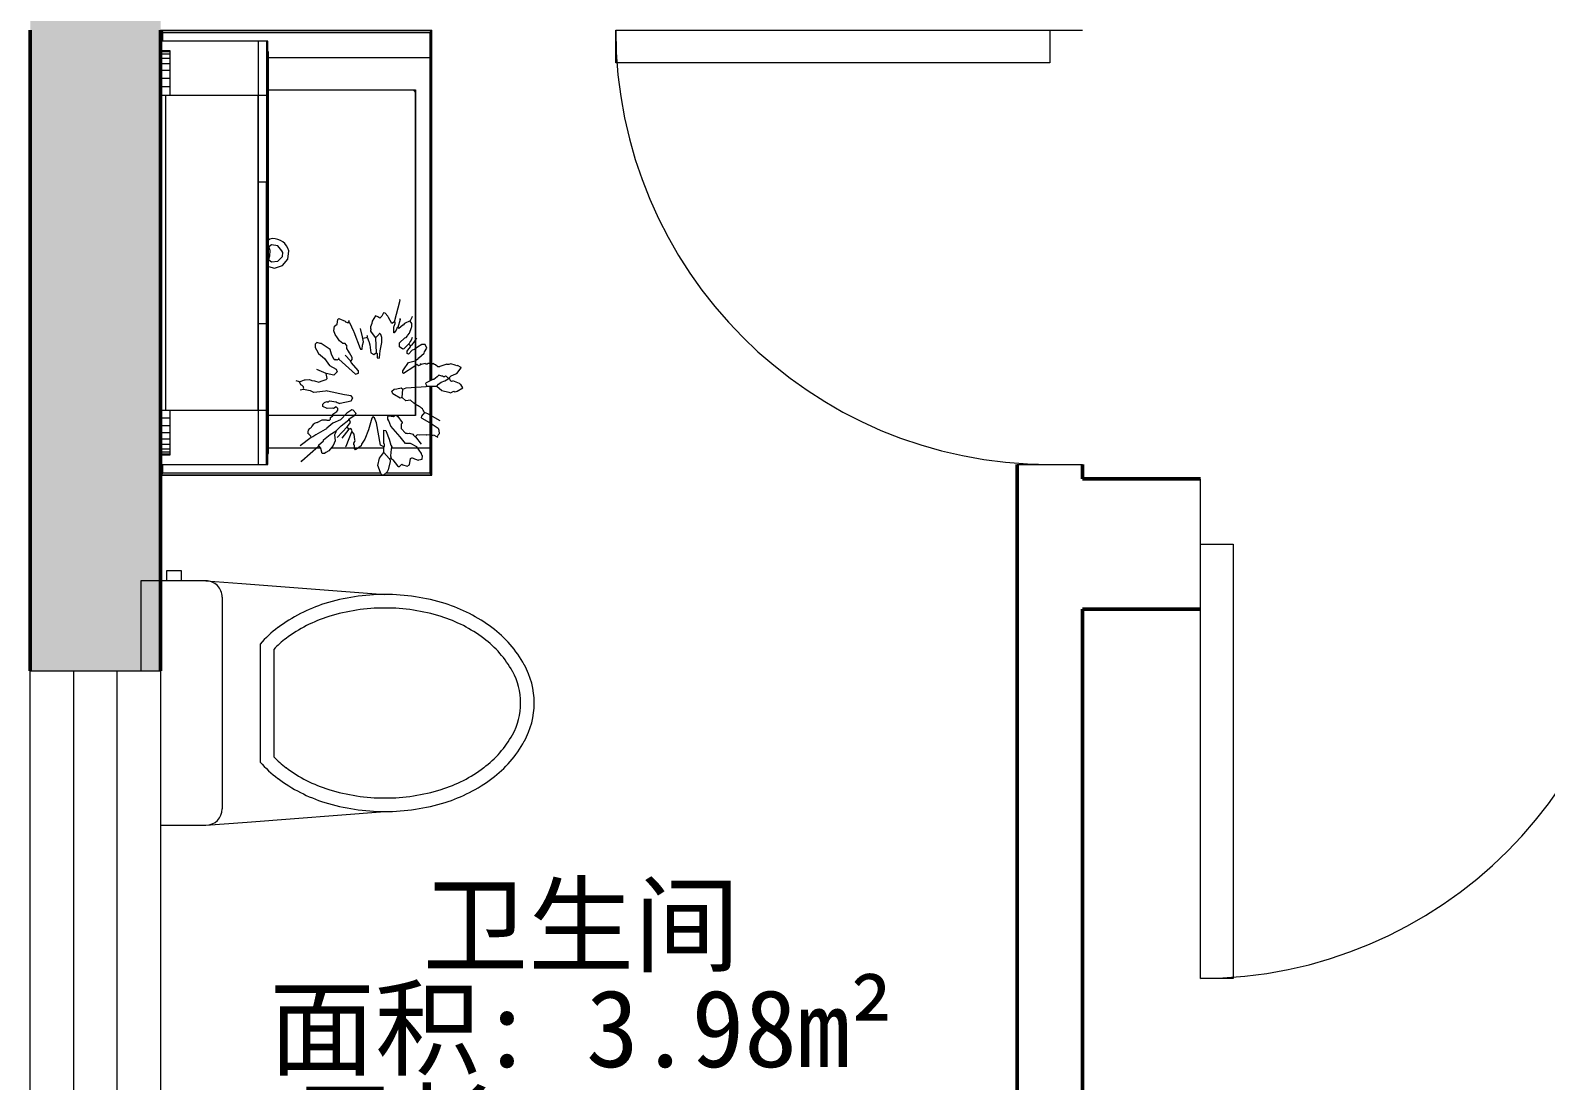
# Model space of a CAD drawing. Header units: millimetres. Extents: x 0 to 37800, y -37845 to -6163.
# Drawn here: x 13032 to 15824, y -23836 to -21900 of the extents above; entities that cross this region are included whole.
import ezdxf

# ---------------------------------------------------------------- set-up
doc = ezdxf.new("R2010")
doc.units = ezdxf.units.MM
doc.linetypes.add('ACAD_ISO07W100', pattern=[3, 0, -3])
for name, color, linetype, lineweight in [('BS-承重墙柱', 7, 'Continuous', 50), ('BS-非承重墙', 7, 'Continuous', 50), ('DS-定制五金', 2, 'Continuous', 13), ('DS-定制柜体', 4, 'Continuous', 13), ('DS-洁具', 4, 'Continuous', 13), ('DS-门窗', 7, 'Continuous', 13), ('SH-文字标注', 2, 'Continuous', 13)]:
    doc.layers.add(name, color=color, linetype=linetype, lineweight=lineweight)
doc.styles.add('T_20_SimSun', font='', dxfattribs={"height": 178.571429})
doc.styles.get('T_20_SimSun').set_extended_font_data('SimSun')

# ---------------------------------------------------------------- blocks, each defined once
blk = doc.blocks.new('LEGEND_4567b04434fe5ba33801b4fd8588a3f5_56b57a833f6544c8bf372d84fafb0670')
at = {"layer": 'DS-定制五金', "color": 4, "linetype": 'Continuous', "ltscale": 2, "flags": 128}
for points in [[(130, 31), (131, 32), (129, 40), (129, 50), (130, 51), (129, 67), (129.6, 68.1), (130.3, 79), (129, 82), (129.3, 83.9), (131, 90), (131, 99), (130, 100), (132, 109), (132, 114), (131, 115), (131, 125), (132, 126), (132, 146), (130.6, 149.9), (130.5, 169), (129, 200), (130, 201), (130, 233), (129, 234), (131, 252), (130, 253), (130, 260), (131, 261), (131, 270), (124, 274.2), (120, 273.5), (100, 273), (92.5, 272.1), (89, 275), (79, 274), (79, 275), (63, 278), (36, 278), (33, 276), (32, 274), (26.9, 269.9), (27.5, 265), (30, 232), (30, 214), (29, 213), (29.6, 207.9), (30, 202)], [(100, 273), (100, 274), (99, 275), (94.3, 275.8), (91, 278), (89, 275)], [(170, 77), (170.3, 78.9), (171, 80), (171, 118), (170, 119), (170.6, 121.1), (171.4, 124.9), (172, 126), (171.4, 135.1), (171.1, 150.1), (172, 153), (172, 157), (171, 158), (172, 177), (171, 178), (171.6, 185.1), (173, 196), (172, 197), (175.5, 232), (177.6, 255.6), (178, 257), (177, 269), (178, 270), (177, 280), (175.2, 281.2), (173, 283), (158, 282), (157, 281), (139, 281), (138, 282), (125, 283), (121, 282.4), (113, 282), (106.1, 283.4), (95, 284), (94, 282), (91, 278.1), (91, 278)], [(94, 282), (95, 281.4), (111, 280), (113, 282)], [(138, 282), (139, 284), (157, 284), (158, 282)], [(32, 274), (43.8, 271.9), (51, 271.1), (54.1, 273.8), (62.3, 273.9), (63, 273.5), (77, 272), (79, 274)], [(92, 22), (89, 27), (91, 143), (88.6, 163), (86.5, 192), (82.4, 228.1), (81.6, 231.9), (80.5, 236), (79.5, 246), (77, 255), (78, 256), (77.5, 260), (77, 272)], [(23, 42), (23, 46), (22, 51), (22.5, 61), (24, 91), (23, 92), (23.6, 141.1), (24.4, 144.9), (25, 146), (25, 156), (24, 157), (25.6, 164.1), (27, 174), (27.5, 187), (28, 201), (30, 202), (32.2, 176.3), (32, 174)], [(27, 174), (32, 174)], [(32, 174), (32.6, 173), (36, 152), (35, 151), (37, 139), (35.5, 103), (34, 94), (34, 60), (35.4, 51), (36.2, 28.3), (36, 27), (39, 24), (42, 24), (44, 22.9), (91, 21), (92, 22), (112, 22), (118.9, 23.4), (124.3, 29.3), (124.4, 32.9), (125, 80)], [(131, 32), (161, 30), (168, 30), (169.1, 30.8), (172, 33), (172, 40), (170.8, 41.9), (170, 43), (171, 45), (170, 53), (171, 54), (171, 59), (170, 60), (172, 69), (172, 75), (170, 77), (164.9, 78.9), (165, 83)], [(112, 22), (114, 20), (128, 20), (130, 21), (129.8, 30.5), (130, 31)], [(130, 21), (135.9, 20.6), (137, 20), (158, 20), (162.8, 26.5), (162.8, 29.1), (163, 30)], [(158, 44), (160, 44), (161, 43)], [(42, 24), (85, 25.5), (86.9, 26.2), (89, 27)]]:
    blk.add_lwpolyline(points, dxfattribs=at)
at = {"layer": 'DS-定制五金', "color": 4, "linetype": 'Continuous', "ltscale": 2}
for centre, radius, start, end in [((130.4, 74.3), 7.85, 100.0221, 133.108), ((38.3, 33.9), 17.4, 152.0567, 199.7721), ((30, 41.2), 15.5, 238.9168, 292.9119), ((59.9, 53.3), 13.3, 274.6742, 302.1957), ((151.9, 51.2), 9.4, 282.8043, 310.3258)]:
    blk.add_arc(centre, radius, start, end, dxfattribs=at)
blk = doc.blocks.new('LEGEND_344018d949e6c37b176d7b851f7caa2c_33b53bb38134438f953c77cc142ac272')
at = {"layer": 'DS-定制五金', "color": 4, "linetype": 'Continuous', "ltscale": 2}
blk.add_line((30, 209), (29, 189), dxfattribs=at)
at = {"layer": 'DS-定制五金', "color": 4, "linetype": 'Continuous', "ltscale": 2, "flags": 128}
for points in [[(35, 189), (33.6, 197.9), (33, 206), (35, 208), (30, 209)], [(244, 157), (246, 202), (243, 209), (238, 212), (222, 212), (215.1, 210.6), (199, 208.5), (185, 207.5), (154, 207), (137, 208.5), (67, 209), (35, 208)], [(21, 167), (21.6, 151.9), (23, 139), (21.6, 132.1), (21, 131), (21, 86), (23.5, 72), (24, 52), (24, 35), (33, 30), (34, 31), (45, 31), (60.9, 28.6), (72, 28), (87, 30), (138, 30), (139, 29), (202, 31.5), (228, 32.5), (236, 37), (242.1, 39), (244, 38)], [(29, 54), (28.8, 54.8), (25, 89), (25, 107), (27, 121), (27, 133), (24, 170), (25.4, 185.9), (29, 189), (35, 189), (54, 191), (135, 190.5), (190, 189), (211.9, 191.4), (220, 193), (231, 193), (235, 190), (235, 170), (234, 151), (234, 91), (236, 90)], [(244, 157), (239, 157), (238.6, 166), (235, 170), (235, 170)], [(33, 30), (33, 23), (35, 21), (82, 20), (95, 21.5), (164, 21.5), (239, 25.5), (244.7, 31.4), (244, 38), (244, 48), (245, 57), (244.5, 119), (244, 143), (238, 143)], [(238, 143), (236, 90), (235, 51), (236, 50), (236, 47), (238, 45), (244, 48)], [(24, 52), (29, 54), (46, 52.5), (73, 49.5), (146, 48), (147, 49), (175, 49), (176, 48), (209, 48), (231, 49.5), (235, 51)], [(146, 48), (148.1, 46.9), (161, 45.5), (202, 44), (221, 45.5), (233.3, 45.3), (234, 45), (236, 47)]]:
    blk.add_lwpolyline(points, dxfattribs=at)
at = {"layer": 'DS-定制五金', "color": 4, "linetype": 'Continuous', "ltscale": 2}
for centre, radius, start, end in [((25.6, 165.4), 4.92, 109.458, 160.542), ((228.4, 150), 17.1, 335.8677, 24.1323), ((253.1, 45.5), 19.1, 181.5557, 206.5168)]:
    blk.add_arc(centre, radius, start, end, dxfattribs=at)
blk = doc.blocks.new('LEGEND_23d0c8c2ec42a98ba7bec9af33648609_b82a3c88dc414bd9919dece4299970f53fff1d25-f3a6-408b-ae14-6cfa26f5cbc0')
at = {"layer": 'DS-洁具', "color": 143, "linetype": 'Continuous', "ltscale": 2}
for p, q in [((718.8, 836.2), (553.3, 836.2)), ((718.8, 716.2), (718.8, 836.2)), ((268.8, 799.8), (268.8, 716.2)), ((718.2, 788), (738, 788)), ((738, 788), (738, 761.7)), ((738, 761.7), (718.2, 761.7)), ((268.8, 716.2), (274.5, 640.2)), ((718.8, 716.2), (713.7, 649.9)), ((688.8, 686.2), (298.8, 686.2)), ((713.7, 649.9), (693.8, 386.2)), ((274.5, 640.2), (293.8, 386.2)), ((602.4, 616.2), (385.1, 616.2)), ((592.7, 591.2), (394.9, 591.2))]:
    blk.add_line(p, q, dxfattribs=at)
for centre, radius, start, end in [((298.8, 716.2), 30, 180, 270), ((688.8, 716.2), 30, 270, 0), ((528.1, 453.3), 216.8, 131.2706, 143.1301), ((459.4, 453.3), 216.8, 36.8699, 48.7294), ((528.1, 453.3), 191.8, 134.0094, 143.1301), ((459.4, 453.3), 191.8, 36.8699, 45.9906), ((582.2, 412.7), 284.4, 143.1301, 162.7421), ((582.2, 412.7), 259.4, 143.1301, 162.7421), ((405.3, 412.7), 259.4, 17.2579, 36.8699), ((405.3, 412.7), 284.4, 17.2579, 36.8699), ((667.5, 386.2), 373.7, 162.7421, 180), ((667.5, 386.2), 348.7, 162.7421, 180), ((320.1, 386.2), 348.7, 0, 17.2579), ((320.1, 386.2), 373.7, 0, 17.2579), ((667.5, 386.2), 373.7, 180, 197.2579), ((667.5, 386.2), 348.7, 180, 197.2579), ((320.1, 386.2), 348.7, 342.7421, 360), ((320.1, 386.2), 373.7, 342.7421, 0), ((582.2, 359.8), 259.4, 197.2579, 216.8699), ((405.3, 359.8), 259.4, 323.1301, 342.7421), ((582.2, 359.8), 284.4, 197.2579, 216.8699), ((405.3, 359.8), 284.4, 323.1301, 342.7421), ((528.1, 319.2), 191.8, 216.8699, 241.0888), ((459.4, 319.2), 191.8, 298.9112, 323.1301), ((528.1, 319.2), 216.8, 216.8699, 241.0888), ((459.4, 319.2), 216.8, 298.9112, 323.1301), ((493.8, 257), 120.8, 241.0888, 270), ((493.8, 257), 120.8, 270, 298.9112), ((493.8, 257), 145.8, 241.0888, 270), ((493.8, 257), 145.8, 270, 298.9112)]:
    blk.add_arc(centre, radius, start, end, dxfattribs=at)
blk = doc.blocks.new('LEGEND_0e1fc2d35205fec31dd33e6a6e3c060a_09fc3e721e0c421d960085807d6b015430a36759-c8b2-4efd-bb72-122c15ed6560')
at = {"color": 7, "linetype": 'ACAD_ISO07W100', "ltscale": 24}
blk.add_wipeout([(574, 19), (578, 22), (578, 383), (577, 384), (21, 384), (21, 21), (23, 19), (23, 19)], dxfattribs=at).dxf.layer = 'DS-定制五金'
at = {"layer": 'DS-定制五金', "color": 4, "linetype": 'Continuous', "ltscale": 2}
for p, q in [((30.3, 384), (30.3, 384)), ((568.7, 384), (568.7, 384)), ((21, 283.6), (21, 283.6)), ((578, 283.6), (578, 283.6)), ((21, 269.9), (21, 269.9)), ((21, 267.2), (21, 267.2)), ((21, 266.3), (21, 21)), ((275.9, 266.3), (273.4, 256.2)), ((273.4, 256.2), (277.8, 242.8)), ((276.2, 267.2), (276.2, 267.2)), ((276.9, 269.9), (276.9, 269.9)), ((287.8, 266.3), (284, 261.1)), ((284, 261.1), (285, 250.4)), ((312.9, 261), (309.2, 266.3)), ((311.3, 250.5), (312.9, 261)), ((318.6, 269.9), (318.6, 269.9)), ((320.4, 267.2), (320.4, 267.2)), ((322.6, 263.9), (321, 266.3)), ((324, 260), (322.6, 263.9)), ((578, 269.9), (578, 269.9)), ((578, 267.2), (578, 267.2)), ((578, 22), (578, 266.3)), ((277.8, 242.8), (288.7, 233.8)), ((285, 250.4), (292.9, 243)), ((288.7, 233.8), (302.7, 231.9)), ((292.9, 243), (300, 242)), ((300, 242), (303.1, 243.8)), ((302.7, 231.9), (303, 232)), ((303.1, 243.8), (311.3, 250.5)), ((21, 21), (23, 19)), ((23, 19), (574, 19)), ((574, 19), (578, 22))]:
    blk.add_line(p, q, dxfattribs=at)
blk.add_ellipse((294.8, 260), major_axis=(0, 29.2), ratio=1, start_param=3.425303, end_param=4.712473, dxfattribs=at)
blk = doc.blocks.new('LEGEND_883f97648a9b50aae4423183f4115ccf_4cdc7934c4124c5494230df65999e41cf019f0fa-2e2e-4e04-a910-39d0e5d61372')
at = {"color": 7, "linetype": 'ACAD_ISO07W100', "ltscale": 24}
blk.add_wipeout([(20.7, 158), (24.7, 168), (30.7, 174), (40.7, 179), (58.7, 180), (66.7, 178), (74.7, 174), (79.7, 168), (84.7, 160), (83.7, 152), (78.7, 144), (73.7, 134), (71.7, 126), (71.7, 110), (73.7, 102), (73.7, 94), (72.7, 86), (72.7, 50), (71.7, 42), (70.7, 34), (66.7, 26), (60.7, 21), (46.7, 20), (38.7, 24), (35.7, 32), (34.7, 50), (33.7, 72), (32.7, 106), (33.7, 114), (33.7, 128), (31.7, 136), (27.7, 142), (22.7, 148), (22.7, 148)], dxfattribs=at).dxf.layer = 'DS-定制五金'
at = {"layer": 'DS-定制五金', "color": 4, "linetype": 'Continuous', "ltscale": 2}
for p, q in [((34.7, 41.6), (34.7, 41.6)), ((36.8, 26.8), (36.8, 26.8)), ((39.2, 23.8), (39.2, 23.8)), ((40.2, 22.8), (41, 22)), ((41, 22), (47, 20.5)), ((47, 20.5), (57, 20))]:
    blk.add_line(p, q, dxfattribs=at)
for centre, major_axis, start_param, end_param in [((-136.3, 68.1), (0, 209.3), 4.585452, 4.585548), ((53.8, 36.5), (0, 16.8), 3.334158, 3.763395), ((53.8, 36.5), (0, 16.8), 3.856478, 3.858269), ((53.8, 36.5), (0, 16.8), 4.095309, 4.096754)]:
    blk.add_ellipse(centre, major_axis=major_axis, ratio=1, start_param=start_param, end_param=end_param, dxfattribs=at)
blk = doc.blocks.new('LEGEND_be9cc25f5fdd183d30b8d3bf72e6efe5_dea202cb5de542a4848c6fa03225277c98416cb4-7e65-4da8-90fc-b255c25c48d2')
at = {"layer": 'DS-定制五金', "color": 4, "linetype": 'Continuous', "ltscale": 2}
for p, q in [((218, 20.2), (20.2, 20.2)), ((20.2, 20.2), (20.2, 20.2)), ((218, 20.2), (218, 20.2))]:
    blk.add_line(p, q, dxfattribs=at)
blk = doc.blocks.new('LEGEND_ccc2d6710ec34d498864914486ac3f88_befc3ae635ca4df69b3a264cf3f15b36')
at = {"layer": 'DS-定制五金', "color": 4, "linetype": 'Continuous', "ltscale": 2, "flags": 128}
for points in [[(46, 312), (48, 311), (74.2, 281.1), (75, 280), (76, 281), (84, 272), (86, 272), (95.2, 260.1), (102, 249), (110.8, 239.8), (122, 226), (123, 226), (131, 215), (133, 213), (139.4, 218.7), (140, 221), (134, 230), (122, 241), (115.8, 254.8), (107, 266), (105.5, 266.5), (104.3, 269.1), (94.8, 285.8), (91.2, 291.2), (90, 294), (75, 314)], [(117.2, 283.2), (122, 274), (122, 267), (121, 266), (121, 261), (123, 259), (126, 259), (129, 255), (132, 255), (137, 248), (139, 246), (142, 246), (144, 248), (145, 249), (142, 254), (143, 256), (142, 265), (146, 273), (150, 273), (153, 270), (155, 266), (154, 265), (154, 263), (156, 261), (154.3, 249.1), (153, 247), (151.3, 242.4), (151.6, 241.9), (156, 222), (161.1, 219.3), (164.6, 222.1), (166.4, 233.9), (173.4, 264.9), (174, 266), (173, 268), (171.6, 283.8), (171.6, 283.9), (171, 289), (173.6, 295.1), (174.4, 298.9), (176, 308), (175, 314)], [(184.5, 312.5), (190, 315), (193.5, 306.1), (193.4, 305.1)], [(193.4, 305.1), (194, 297), (192.6, 293.1), (191.6, 288.1), (189.3, 280.3), (191.3, 276.1), (194, 267), (196, 265), (205, 267), (212, 284)], [(190, 315), (192, 321)], [(102, 249), (98.1, 250.2), (95, 252), (84, 251), (75.4, 254.5), (66, 262), (62.8, 267.8), (61, 270), (61, 274), (70.3, 276.5), (70.9, 276.4), (75, 280)], [(230, 249), (229, 251), (231, 253), (232, 254), (239.9, 257.3), (248, 260), (259, 276), (259.3, 277.9), (261, 284), (258, 287), (252, 287), (247.9, 284.3), (241.1, 280.8), (232, 270), (219.2, 260.8), (213, 249), (208, 247), (202, 253), (205, 267)], [(90, 247), (109, 229), (117, 223), (121.7, 224.8), (122, 226)], [(228, 223), (228, 222), (230, 220), (234, 220), (242, 225), (245.1, 226.8), (250, 230), (253, 230), (254, 229), (259.1, 233.1), (259, 237), (264, 243), (269.1, 246.8), (275.1, 250.6), (282, 253), (290, 252), (294, 247), (302, 246), (304, 244), (299.2, 233.1), (298, 232), (296.4, 227.6), (298, 226)], [(233, 245), (231, 244), (229, 247.8), (230, 249)], [(70, 218), (71, 217), (73, 216), (76, 216), (77, 217), (80, 217), (82.9, 215.7), (84, 215), (86, 215.5), (96, 216.5), (99.3, 219.7), (99, 221)], [(73, 232), (74.1, 231.2), (102, 220), (106, 222.8), (105, 226), (89, 239)], [(105, 226), (109, 229)], [(231, 244), (204, 214), (205.9, 208.9), (210, 209), (225, 222), (228, 223), (238, 233)], [(301, 227), (300, 226), (298, 226), (297, 225), (281.1, 217.8), (279.9, 217.4), (250, 206), (249, 205), (249, 202), (256.1, 201.4), (262, 200), (271.1, 201.6), (286, 205)], [(73, 163), (76, 169), (116.1, 176.7), (125.1, 179.8), (127.4, 183), (124.9, 184.6), (103.9, 190.7), (87.2, 197.2), (77.7, 203.4), (75, 204), (68, 214), (71, 216), (71, 217)], [(274, 194), (273, 193), (270, 193), (269.1, 192.8), (264, 191), (263, 190), (256.9, 188.4), (242, 186.5), (239.2, 181), (242, 177), (242, 176), (241, 175), (233, 175), (232.7, 171.4), (234, 171), (245.9, 169.6), (261, 167), (270, 167), (274.9, 168.4), (277.6, 170.8), (275.4, 172.5), (269, 178), (242, 177)], [(270, 193), (269.3, 195.1), (268, 201)], [(51, 153), (50, 152), (47, 152), (32.1, 155.2), (30.9, 155.8), (28, 157), (22, 164), (22, 167), (26.9, 169.2), (39.6, 174), (52.9, 171), (57.7, 167.5), (63, 163), (52.5, 153.7), (51, 153)], [(298, 144), (295, 149), (306, 155), (307.9, 156.2), (313.6, 161.1), (314, 164), (307.9, 166.8), (304.4, 170.5), (307, 174), (309, 178), (299.3, 184.3), (294.9, 184.7), (289, 187), (286, 187), (285, 186), (283, 187), (281, 187), (269.6, 178.7), (269, 178)], [(63, 163), (73, 163), (74, 162), (78, 162), (79, 163), (103, 163), (102.8, 159.4), (100.9, 159.3), (87.1, 153.7), (76.1, 150.6), (73, 149), (69.1, 150.2), (57, 151), (53, 150), (52, 150), (50.8, 148.1), (50, 147), (38.9, 138.4), (38, 137), (38, 135), (42, 131), (41, 129), (38.7, 121.3), (41, 117), (52, 115), (53.8, 111.9), (53, 111), (49.4, 101.7), (49.6, 100.1), (51.1, 94.2), (57.1, 93.8), (58.1, 94.6), (60.9, 95.4), (73, 104), (79, 115), (79, 124), (91, 134), (110.1, 150.7), (119.9, 154.3), (123, 156), (128, 156), (129, 155), (128, 146), (129.4, 143.2), (130.4, 140.8), (128, 138), (117, 130), (116, 130), (114, 132), (106, 132), (98, 124), (98, 122), (97, 121), (97.7, 116.9), (95.9, 110.9), (94, 110), (91, 107), (91, 106), (78, 96)], [(53, 150), (53, 151), (51, 153)], [(162, 130), (161, 134), (166.8, 144.1), (168.2, 146.9), (173.4, 149.1), (176.7, 144.5), (176.6, 143.9), (177.6, 139.9), (179, 132), (177, 129)], [(304, 135), (302, 134), (288, 138), (288, 139), (283.1, 141.3), (278, 144.9), (278, 145), (288.8, 145.1), (289.9, 144.6), (295, 143), (297, 143), (298, 144), (337, 134), (338, 135)], [(308, 113), (307, 112.5), (300, 116), (295, 126), (292, 128.7), (292, 129), (286, 136), (288, 138)], [(148, 104), (152, 109), (157, 115), (155.9, 123.7), (161.9, 130), (162, 130), (177, 129), (179.5, 123)], [(179.5, 123), (181.5, 87), (182, 86), (182, 68), (174.2, 58.9), (171.5, 46), (170, 43), (170.7, 41.9), (173, 37), (172, 36), (172.7, 32.9), (173.3, 31.1), (179, 21), (185.4, 24.6), (186, 26), (186.8, 27.1), (191.6, 39.1)], [(222, 104), (221, 104), (217.2, 109.2), (205, 128), (206, 129), (210, 129), (211.9, 127.8), (225, 119), (227.8, 107.1), (230.5, 103.7), (231, 102), (233, 100), (241.9, 90.8), (243.8, 89.8), (250.7, 86), (257, 89), (257, 95), (252.3, 102.6), (248.2, 108.2), (247, 112), (240, 119), (241, 121), (245, 121), (246.8, 119.8), (253.2, 115.4), (255, 115), (258, 118)], [(270, 112), (265.2, 114.2), (262.8, 115.8), (258, 118), (258, 119), (254.2, 122.2), (249.2, 127.4), (249, 129), (253, 135), (260, 135), (269, 125.5), (269.8, 123.8), (270, 123), (272.9, 120.8), (274.1, 120.2), (277.3, 116.9), (287.9, 113.6), (289, 113), (295, 113), (299.1, 115.8), (300, 116)], [(90, 66), (91, 67), (91.2, 67.9), (94, 73), (93, 74), (95, 78), (94, 86), (95, 87), (93.9, 99.6), (95, 103), (92, 106), (91, 106)], [(120, 62), (132.8, 84.1), (135, 90), (128.1, 95.7), (126, 96), (125, 95), (116.8, 81.1), (116.2, 79.9), (106.9, 65.4), (102.9, 64.2), (96.6, 63.8), (94.7, 65.6), (91, 67)], [(182, 68), (186, 65), (189.6, 59.8), (191.6, 53.2), (195.6, 47.2), (196, 47), (196, 45), (198, 45), (201, 42), (204.6, 33.8), (205, 32), (215.1, 24.3), (216, 24), (219.3, 30.5), (219, 32), (220.3, 34.9), (222.5, 42.7), (221, 46), (221, 49), (222, 50), (217.5, 62.4), (217, 63), (217, 66), (220.7, 70.1), (221.3, 71.9), (223, 75), (222, 76), (222, 80), (223, 81), (223, 84), (222, 85), (222, 88), (223, 89), (221, 96), (219, 101), (221, 104)], [(200.2, 52.1), (199, 54), (199, 56), (200, 57), (200, 59), (202, 64), (199, 67), (194.4, 73.1), (194.4, 75.1), (188, 87.1), (187, 88), (182, 86)], [(221, 96), (223, 97)]]:
    blk.add_lwpolyline(points, dxfattribs=at)
at = {"layer": 'DS-定制五金', "color": 4, "linetype": 'Continuous', "ltscale": 2}
for centre, radius, start, end in [((87, 304.6), 11, 285.7667, 335.4359), ((99.1, 291.7), 8.59, 22.8337, 104.0362), ((178.5, 313.5), 6.04, 245.0983, 350.6962), ((99.9, 278.5), 17.9, 15.0946, 66.8062), ((282.9, 136), 34.9, 217.0705, 246.615), ((126.2, 111.2), 22.9, 292.4705, 341.7717), ((196.1, 40.4), 4.65, 91.003, 195.9749), ((193.5, 53.3), 6.78, 291.3599, 349.6952)]:
    blk.add_arc(centre, radius, start, end, dxfattribs=at)
blk = doc.blocks.new('DOOR_7b9369220941e7ec0a59f1add2cd8780_c72fed850d2449688b2e9f5f7fe5d12c')
at = {"layer": 'DS-门窗', "color": 60, "linetype": 'Continuous', "ltscale": 2}
for p, q in [((-2688.1836, -1692.8301), (-2688.1836, -1632.8301)), ((-2688.1836, -1632.8301), (-1888.1836, -1632.8301)), ((-1948.1836, -1632.8301), (-1828.1836, -1632.8301)), ((-1888.1836, -1632.8301), (-1888.1836, -1692.8301)), ((-1888.1836, -1692.8301), (-2688.1836, -1692.8301)), ((-1948.1836, -2432.8301), (-1828.1836, -2432.8301))]:
    blk.add_line(p, q, dxfattribs=at)
blk.add_arc((-1888.1836, -1632.8301), 800, 180, 270, dxfattribs=at)
blk = doc.blocks.new('DOOR_a7ecc95a18b0bccedd2ca25e28d3a9b4_c2966b58bea949c2bfb9df4747a061b7')
at = {"layer": 'DS-门窗', "color": 60, "linetype": 'Continuous', "ltscale": 2}
for p, q in [((-1610.4492, -2699.5898), (-1610.4492, -2459.5898)), ((-810.4492, -2699.5898), (-810.4492, -2459.5898)), ((-1610.4492, -2579.5898), (-1550.4492, -2579.5898)), ((-1610.4492, -3379.5898), (-1610.4492, -2579.5898)), ((-1550.4492, -2579.5898), (-1550.4492, -3379.5898)), ((-1550.4492, -3379.5898), (-1610.4492, -3379.5898))]:
    blk.add_line(p, q, dxfattribs=at)
blk.add_arc((-1610.4492, -2579.5898), 800, 270, 0, dxfattribs=at)
blk = doc.blocks.new('WINDOW_e34f86ec5236d63d53d4f6a1c8080fad_6d54dfe4cb024bb5ba859b6a3a3ccfb0')
at = {"layer": 'DS-门窗', "color": 60, "linetype": 'Continuous', "ltscale": 2}
for p, q in [((-3766.9727, -3612.8906), (-3766.9727, -2812.8906)), ((-3766.9727, -2812.8906), (-3526.9727, -2812.8906)), ((-3686.9727, -3612.8906), (-3686.9727, -2812.8906)), ((-3606.9727, -3612.8906), (-3606.9727, -2812.8906)), ((-3526.9727, -2812.8906), (-3526.9727, -3612.8906)), ((-3526.9727, -3612.8906), (-3766.9727, -3612.8906))]:
    blk.add_line(p, q, dxfattribs=at)

msp = doc.modelspace()

# ---------------------------------------------------------------- linework, layer by layer
at = {"layer": 'BS-承重墙柱', "color": 7, "linetype": 'Continuous', "ltscale": 2}
msp.add_line((13031.5, -21900.2), (13031.5, -23080.2), dxfattribs=at)
at = {"layer": 'BS-非承重墙', "color": 7, "linetype": 'Continuous', "ltscale": 2}
for p, q in [((14850.3, -22700.2), (14850.3, -22846.9)), ((14970.3, -22726.9), (14970.3, -22700.2)), ((15188, -22726.9), (14970.3, -22726.9)), ((14850.3, -22846.9), (14850.3, -24420.2)), ((14970.3, -24420.2), (14970.3, -22966.9)), ((14970.3, -22966.9), (15188, -22966.9))]:
    msp.add_line(p, q, dxfattribs=at)
at = {"layer": 'DS-定制柜体', "color": 4, "linetype": 'Continuous', "ltscale": 2}
for p, q in [((13272.3, -21901), (13271.7, -21900.4)), ((13771.3, -21900.4), (13271.7, -21900.4)), ((13271.7, -21900.4), (13272.3, -21901)), ((13275.5, -21904.2), (13272.3, -21901)), ((13770.7, -21901), (13272.3, -21901)), ((13275.5, -21904.2), (13767.5, -21904.2)), ((13767.5, -21904.2), (13770.7, -21901)), ((13770.7, -21901), (13771.3, -21900.4)), ((13771.3, -21900.4), (13770.7, -21901)), ((13771.5, -22720.2), (13771.5, -22702.2)), ((13271.5, -22720.2), (13771.5, -22720.2)), ((13272.3, -22719.4), (13271.7, -22719.9)), ((13271.7, -22719.9), (13272.3, -22719.4)), ((13271.7, -22719.9), (13679.1, -22719.9)), ((13275.5, -22716.2), (13272.3, -22719.4)), ((13272.3, -22719.4), (13678.8, -22719.4)), ((13677.4, -22716.2), (13275.5, -22716.2)), ((13682.5, -22719.9), (13771.3, -22719.9)), ((13683.1, -22719.4), (13770.7, -22719.4)), ((13767.5, -22716.2), (13686.9, -22716.2)), ((13770.7, -22719.4), (13767.5, -22716.2)), ((13771.3, -22719.9), (13770.7, -22719.4)), ((13770.7, -22719.4), (13771.3, -22719.9))]:
    msp.add_line(p, q, dxfattribs=at)

# ---------------------------------------------------------------- block references
at = {"layer": 'DS-定制五金', "color": 7, "rotation": 90}
for name, p, xscale, yscale in [('LEGEND_344018d949e6c37b176d7b851f7caa2c_33b53bb38134438f953c77cc142ac272', (13638.5, -22431.3), 1.007395555555556, 1.006932291666667), ('LEGEND_4567b04434fe5ba33801b4fd8588a3f5_56b57a833f6544c8bf372d84fafb0670', (13674.4, -22641.3), 1.00532825478719, 1.005075757575757)]:
    msp.add_blockref(name, p, dxfattribs=dict(at, xscale=xscale, yscale=yscale))
at = {"layer": 'DS-洁具', "color": 7, "rotation": 90.00000419434349}
msp.add_blockref('LEGEND_23d0c8c2ec42a98ba7bec9af33648609_b82a3c88dc414bd9919dece4299970f53fff1d25-f3a6-408b-ae14-6cfa26f5cbc0', (14071.3, -23633.5), dxfattribs=at)
at = {"layer": 'DS-门窗', "color": 7}
for name in ['DOOR_7b9369220941e7ec0a59f1add2cd8780_c72fed850d2449688b2e9f5f7fe5d12c', 'DOOR_a7ecc95a18b0bccedd2ca25e28d3a9b4_c2966b58bea949c2bfb9df4747a061b7', 'WINDOW_e34f86ec5236d63d53d4f6a1c8080fad_6d54dfe4cb024bb5ba859b6a3a3ccfb0']:
    msp.add_blockref(name, (16798.5, -20267.4), dxfattribs=at)

# ---------------------------------------------------------------- texts
at = {"layer": 'SH-文字标注', "color": 134, "insert": (14046.5, -23747.5), "char_height": 142.857, "attachment_point": 5, "line_spacing_factor": 0.8, "style": 'T_20_SimSun'}
msp.add_mtext('卫生间^J面积: 3.98m²^J周长: 8.32m', dxfattribs=at)

# ---------------------------------------------------------------- next in the draw order: wipeouts: each hides what was drawn before it
at = {"color": 7, "linetype": 'ACAD_ISO07W100', "ltscale": 24}
msp.add_wipeout([(13271.5, -21936.2), (13271.5, -22684.2), (13753.5, -22684.2), (13753.5, -21936.2), (13753.5, -21936.2)], dxfattribs=at).dxf.layer = 'DS-定制柜体'

# ---------------------------------------------------------------- next in the draw order: wipeouts: each hides what was drawn before it
msp.add_wipeout([(13271.5, -21918.2), (13271.5, -22702.2), (13771.5, -22702.2), (13771.5, -21918.2), (13771.5, -21918.2)], dxfattribs=at).dxf.layer = 'DS-定制柜体'

# ---------------------------------------------------------------- next in the draw order: linework, layer by layer
at = {"layer": 'DS-定制柜体', "color": 4, "linetype": 'Continuous', "ltscale": 2}
for p, q in [((13271.5, -21918.2), (13271.8, -21918.2)), ((13451.5, -21920.2), (13271.5, -21920.2)), ((13271.7, -21900.4), (13271.7, -21920.2)), ((13272.3, -21901), (13272.3, -21920.2)), ((13272.3, -21918.2), (13272.3, -21918.2)), ((13275.5, -21920.2), (13275.5, -21904.2)), ((13275.5, -21918.2), (13275.5, -21918.2)), ((13466.5, -21920.2), (13451.5, -21920.2)), ((13469.5, -21920.2), (13466.5, -21920.2)), ((13767.5, -21918.2), (13767.5, -21918.2)), ((13770.7, -21918.2), (13770.7, -21918.2)), ((13771.3, -22544.1), (13771.3, -21900.4)), ((13771.3, -21918.2), (13771.5, -21918.2)), ((13771.5, -21918.2), (13771.5, -21900.2)), ((13771.5, -22544), (13771.5, -21918.2)), ((13771.3, -22719.9), (13771.3, -22556.2)), ((13771.5, -22702.2), (13771.5, -22556.2)), ((13271.5, -22702.2), (13271.8, -22702.2)), ((13271.7, -22700.2), (13271.7, -22719.9)), ((13272.3, -22700.2), (13272.3, -22719.4)), ((13272.3, -22702.2), (13272.3, -22702.2)), ((13275.5, -22716.2), (13275.5, -22700.2)), ((13275.5, -22702.2), (13275.5, -22702.2)), ((13767.5, -22702.2), (13767.5, -22702.2)), ((13770.7, -22702.2), (13770.7, -22702.2)), ((13771.3, -22702.2), (13771.5, -22702.2))]:
    msp.add_line(p, q, dxfattribs=at)

# ---------------------------------------------------------------- next in the draw order: block references
at = {"layer": 'DS-定制五金', "color": 7, "xscale": 1.077199281867145, "yscale": 1.095890410958904, "rotation": 90}
msp.add_blockref('LEGEND_0e1fc2d35205fec31dd33e6a6e3c060a_09fc3e721e0c421d960085807d6b015430a36759-c8b2-4efd-bb72-122c15ed6560', (13762.3, -22632.8), dxfattribs=at)

# ---------------------------------------------------------------- next in the draw order: wipeouts: each hides what was drawn before it
at = {"color": 7, "linetype": 'ACAD_ISO07W100', "ltscale": 24}
msp.add_wipeout([(13275.5, -21950.2), (13275.5, -22670.2), (13767.5, -22670.2), (13767.5, -21950.2), (13741.5, -22610.2), (13341.5, -22610.2), (13341.5, -22010.2), (13741.5, -22010.2), (13741.5, -22610.2), (13741.5, -22610.2), (13767.5, -21950.2)], dxfattribs=at).dxf.layer = 'DS-定制柜体'

# ---------------------------------------------------------------- next in the draw order: linework, layer by layer
at = {"layer": 'DS-定制柜体', "color": 4, "linetype": 'Continuous', "ltscale": 2}
for p, q in [((13451.5, -21920.2), (13451.5, -22020.2)), ((13466.5, -21920.2), (13466.5, -22020.2)), ((13469.5, -22020.2), (13469.5, -21920.2)), ((13767.5, -21904.2), (13767.5, -22545.5)), ((13770.7, -22544.3), (13770.7, -21901)), ((13289.5, -21938.2), (13271.5, -21938.2)), ((13289.5, -21939.8), (13271.5, -21939.8)), ((13289.5, -21944.4), (13271.5, -21944.4)), ((13289.5, -22020.2), (13289.5, -21938.2)), ((13470.5, -21940.2), (13469.5, -21940.2)), ((13470.5, -21941.4), (13469.5, -21941.4)), ((13470.5, -21945), (13469.5, -21945)), ((13289.5, -21952), (13271.5, -21952)), ((13289.5, -21962.2), (13271.5, -21962.2)), ((13289.5, -21974.6), (13271.5, -21974.6)), ((13451.5, -21950.2), (13451.5, -21950.2)), ((13466.5, -21950.2), (13466.5, -21950.2)), ((13469.5, -21950.2), (13469.5, -21950.2)), ((13470.5, -21950.9), (13469.5, -21950.9)), ((13470.5, -21958.9), (13469.5, -21958.9)), ((13470.5, -21968.8), (13469.5, -21968.8)), ((13470.5, -21950.2), (13767.5, -21950.2)), ((13289.5, -21988.8), (13271.5, -21988.8)), ((13289.5, -22004.2), (13271.5, -22004.2)), ((13470.5, -21980.2), (13469.5, -21980.2)), ((13470.5, -21992.8), (13469.5, -21992.8)), ((13341.5, -22020.2), (13341.5, -22020.2)), ((13451.5, -22010.2), (13451.5, -22010.2)), ((13466.5, -22010.2), (13466.5, -22010.2)), ((13469.5, -22020.2), (13466.5, -22020.2)), ((13470.5, -22006.3), (13469.5, -22006.3)), ((13469.5, -22010.2), (13469.5, -22010.2)), ((13470.5, -22020.2), (13469.5, -22020.2)), ((13470.5, -22010.2), (13741.5, -22010.2)), ((13741.5, -22010.2), (13741.5, -22610.2)), ((13767.5, -22556.2), (13767.5, -22716.2)), ((13770.7, -22719.4), (13770.7, -22556.2)), ((13341.5, -22600.2), (13341.5, -22600.2)), ((13451.5, -22610.2), (13451.5, -22610.2)), ((13466.5, -22610.2), (13466.5, -22610.2)), ((13469.5, -22610.2), (13469.5, -22610.2)), ((13741.5, -22610.2), (13470.5, -22610.2)), ((13451.5, -22670.2), (13451.5, -22670.2)), ((13466.5, -22670.2), (13466.5, -22670.2)), ((13469.5, -22670.2), (13469.5, -22670.2)), ((13567.1, -22670.2), (13470.5, -22670.2)), ((13683.3, -22670.2), (13585.8, -22670.2)), ((13767.5, -22670.2), (13696.9, -22670.2))]:
    msp.add_line(p, q, dxfattribs=at)

# ---------------------------------------------------------------- next in the draw order: block references
at = {"layer": 'DS-定制五金', "color": 7, "rotation": 90}
for name, p, xscale, yscale in [('LEGEND_883f97648a9b50aae4423183f4115ccf_4cdc7934c4124c5494230df65999e41cf019f0fa-2e2e-4e04-a910-39d0e5d61372', (13493.6, -22363.2), 1.0069359375, 1.01160625), ('LEGEND_ccc2d6710ec34d498864914486ac3f88_befc3ae635ca4df69b3a264cf3f15b36', (13850.1, -22742.7), 1.024560126582279, 1.023677678412418)]:
    msp.add_blockref(name, p, dxfattribs=dict(at, xscale=xscale, yscale=yscale))

# ---------------------------------------------------------------- next in the draw order: wipeouts: each hides what was drawn before it
at = {"color": 7, "linetype": 'ACAD_ISO07W100', "ltscale": 24}
for points in [[(13469.5, -22180.2), (13469.5, -22440.2), (13470.5, -22440.2), (13470.5, -22180.2), (13470.5, -22180.2)], [(13451.5, -22600.2), (13271.5, -22600.2), (13271.5, -22700.2), (13451.5, -22700.2), (13451.5, -22700.2)], [(13469.5, -22600.2), (13466.5, -22600.2), (13466.5, -22700.2), (13469.5, -22700.2), (13469.5, -22700.2)]]:
    msp.add_wipeout(points, dxfattribs=at).dxf.layer = 'DS-定制柜体'

# ---------------------------------------------------------------- next in the draw order: linework, layer by layer
at = {"layer": 'DS-定制柜体', "color": 4, "linetype": 'Continuous', "ltscale": 2}
for p, q in [((13469.5, -21940.2), (13469.5, -22180.2)), ((13470.5, -22180.2), (13470.5, -21940.2)), ((13271.5, -22614.4), (13289.5, -22614.4)), ((13289.5, -22682.2), (13289.5, -22600.2)), ((13469.5, -22700.2), (13469.5, -22600.2)), ((13271.5, -22628.2), (13289.5, -22628.2)), ((13271.5, -22641.2), (13289.5, -22641.2)), ((13271.5, -22652.9), (13289.5, -22652.9)), ((13271.5, -22663), (13289.5, -22663)), ((13271.5, -22671.2), (13289.5, -22671.2)), ((13271.5, -22677.2), (13289.5, -22677.2)), ((13271.5, -22680.9), (13289.5, -22680.9)), ((13271.5, -22682.2), (13289.5, -22682.2)), ((13271.5, -22700.2), (13451.5, -22700.2)), ((13466.5, -22700.2), (13469.5, -22700.2))]:
    msp.add_line(p, q, dxfattribs=at)

# ---------------------------------------------------------------- next in the draw order: block references
at = {"layer": 'DS-定制五金', "color": 7, "xscale": 0.4039706032886371, "yscale": 0.9556869747899143, "rotation": 90}
msp.add_blockref('LEGEND_be9cc25f5fdd183d30b8d3bf72e6efe5_dea202cb5de542a4848c6fa03225277c98416cb4-7e65-4da8-90fc-b255c25c48d2', (13488.8, -22358.3), dxfattribs=at)

# ---------------------------------------------------------------- next in the draw order: wipeouts: each hides what was drawn before it
at = {"color": 7, "linetype": 'ACAD_ISO07W100', "ltscale": 24}
msp.add_wipeout([(13466.5, -22600.2), (13451.5, -22600.2), (13451.5, -22700.2), (13466.5, -22700.2), (13466.5, -22700.2)], dxfattribs=at).dxf.layer = 'DS-定制柜体'

# ---------------------------------------------------------------- next in the draw order: linework, layer by layer
at = {"layer": 'DS-定制柜体', "color": 4, "linetype": 'Continuous', "ltscale": 2}
for p, q in [((13451.5, -22600.2), (13451.5, -22700.2)), ((13466.5, -22700.2), (13466.5, -22600.2)), ((13451.5, -22700.2), (13466.5, -22700.2))]:
    msp.add_line(p, q, dxfattribs=at)

# ---------------------------------------------------------------- next in the draw order: wipeouts: each hides what was drawn before it
at = {"color": 7, "linetype": 'ACAD_ISO07W100', "ltscale": 24}
for points in [[(13451.5, -22020.2), (13271.5, -22020.2), (13271.5, -22600.2), (13451.5, -22600.2), (13451.5, -22600.2)], [(13469.5, -22680.2), (13470.5, -22680.2), (13470.5, -22440.2), (13469.5, -22440.2), (13469.5, -22440.2)]]:
    msp.add_wipeout(points, dxfattribs=at).dxf.layer = 'DS-定制柜体'

# ---------------------------------------------------------------- next in the draw order: hatches: boundary and pattern name
at = {"layer": 'BS-承重墙柱'}
msp.add_hatch(color=8, dxfattribs=at).paths.add_polyline_path([(13271.5, -21660.2), (13031.5, -21660.2), (13031.5, -23080.2), (13271.5, -23080.2)], flags=0)

# ---------------------------------------------------------------- next in the draw order: linework, layer by layer
at = {"layer": 'BS-承重墙柱', "color": 7, "linetype": 'Continuous', "ltscale": 2}
msp.add_line((13271.5, -23080.2), (13271.5, -21900.2), dxfattribs=at)
at = {"layer": 'DS-定制柜体', "color": 4, "linetype": 'Continuous', "ltscale": 2}
for p, q in [((13451.5, -22020.2), (13271.5, -22020.2)), ((13281.5, -22020.2), (13271.5, -22020.2)), ((13281.5, -22600.2), (13281.5, -22020.2)), ((13451.5, -22600.2), (13451.5, -22020.2)), ((13466.5, -22020.2), (13451.5, -22020.2)), ((13451.5, -22020.2), (13451.5, -22180.2)), ((13469.5, -22440.2), (13469.5, -22680.2)), ((13470.5, -22680.2), (13470.5, -22440.2)), ((13271.5, -22600.2), (13451.5, -22600.2)), ((13271.5, -22600.2), (13281.5, -22600.2)), ((13469.5, -22600.2), (13470.5, -22600.2)), ((13469.5, -22614.1), (13470.5, -22614.1)), ((13469.5, -22627.5), (13470.5, -22627.5)), ((13469.5, -22640.2), (13470.5, -22640.2)), ((13469.5, -22651.6), (13470.5, -22651.6)), ((13469.5, -22661.5), (13470.5, -22661.5)), ((13469.5, -22669.5), (13470.5, -22669.5)), ((13469.5, -22675.4), (13470.5, -22675.4)), ((13469.5, -22679), (13470.5, -22679)), ((13469.5, -22680.2), (13470.5, -22680.2))]:
    msp.add_line(p, q, dxfattribs=at)

# ---------------------------------------------------------------- next in the draw order: wipeouts: each hides what was drawn before it
at = {"color": 7, "linetype": 'ACAD_ISO07W100', "ltscale": 24}
msp.add_wipeout([(13469.5, -22180.2), (13469.5, -22440.2), (13470.5, -22440.2), (13470.5, -22180.2), (13470.5, -22180.2)], dxfattribs=at).dxf.layer = 'DS-定制柜体'

# ---------------------------------------------------------------- next in the draw order: linework, layer by layer
at = {"layer": 'DS-定制柜体', "color": 4, "linetype": 'Continuous', "ltscale": 2}
for p, q in [((13470.5, -22180.2), (13469.5, -22180.2)), ((13470.5, -22440.2), (13470.5, -22180.2)), ((13469.5, -22440.2), (13470.5, -22440.2))]:
    msp.add_line(p, q, dxfattribs=at)

# ---------------------------------------------------------------- next in the draw order: wipeouts: each hides what was drawn before it
at = {"color": 7, "linetype": 'ACAD_ISO07W100', "ltscale": 24}
msp.add_wipeout([(13469.5, -22440.2), (13466.5, -22440.2), (13466.5, -22600.2), (13469.5, -22600.2), (13469.5, -22600.2)], dxfattribs=at).dxf.layer = 'DS-定制柜体'

# ---------------------------------------------------------------- next in the draw order: wipeouts: each hides what was drawn before it
msp.add_wipeout([(13466.5, -22440.2), (13451.5, -22440.2), (13451.5, -22600.2), (13466.5, -22600.2), (13466.5, -22600.2)], dxfattribs=at).dxf.layer = 'DS-定制柜体'

# ---------------------------------------------------------------- next in the draw order: linework, layer by layer
at = {"layer": 'DS-定制柜体', "color": 4, "linetype": 'Continuous', "ltscale": 2}
for p, q in [((13451.5, -22440.2), (13451.5, -22600.2)), ((13469.5, -22600.2), (13469.5, -22440.2)), ((13451.5, -22600.2), (13466.5, -22600.2)), ((13466.5, -22600.2), (13469.5, -22600.2))]:
    msp.add_line(p, q, dxfattribs=at)

# ---------------------------------------------------------------- next in the draw order: wipeouts: each hides what was drawn before it
at = {"color": 7, "linetype": 'ACAD_ISO07W100', "ltscale": 24}
msp.add_wipeout([(13469.5, -22180.2), (13466.5, -22180.2), (13466.5, -22440.2), (13469.5, -22440.2), (13469.5, -22440.2)], dxfattribs=at).dxf.layer = 'DS-定制柜体'

# ---------------------------------------------------------------- next in the draw order: linework, layer by layer
at = {"layer": 'DS-定制柜体', "color": 4, "linetype": 'Continuous', "ltscale": 2}
for p, q in [((13466.5, -22020.2), (13466.5, -22180.2)), ((13469.5, -22180.2), (13469.5, -22020.2)), ((13466.5, -22180.2), (13469.5, -22180.2)), ((13469.5, -22440.2), (13469.5, -22180.2)), ((13466.5, -22600.2), (13466.5, -22440.2)), ((13466.5, -22440.2), (13469.5, -22440.2))]:
    msp.add_line(p, q, dxfattribs=at)

# ---------------------------------------------------------------- next in the draw order: wipeouts: each hides what was drawn before it
at = {"color": 7, "linetype": 'ACAD_ISO07W100', "ltscale": 24}
msp.add_wipeout([(13451.5, -22180.2), (13451.5, -22440.2), (13466.5, -22440.2), (13466.5, -22180.2), (13466.5, -22180.2)], dxfattribs=at).dxf.layer = 'DS-定制柜体'

# ---------------------------------------------------------------- next in the draw order: linework, layer by layer
at = {"layer": 'DS-定制柜体', "color": 4, "linetype": 'Continuous', "ltscale": 2}
for p, q in [((13451.5, -22180.2), (13451.5, -22440.2)), ((13466.5, -22180.2), (13451.5, -22180.2)), ((13466.5, -22440.2), (13466.5, -22180.2)), ((13451.5, -22440.2), (13466.5, -22440.2))]:
    msp.add_line(p, q, dxfattribs=at)

doc.saveas('drawing.dxf')
